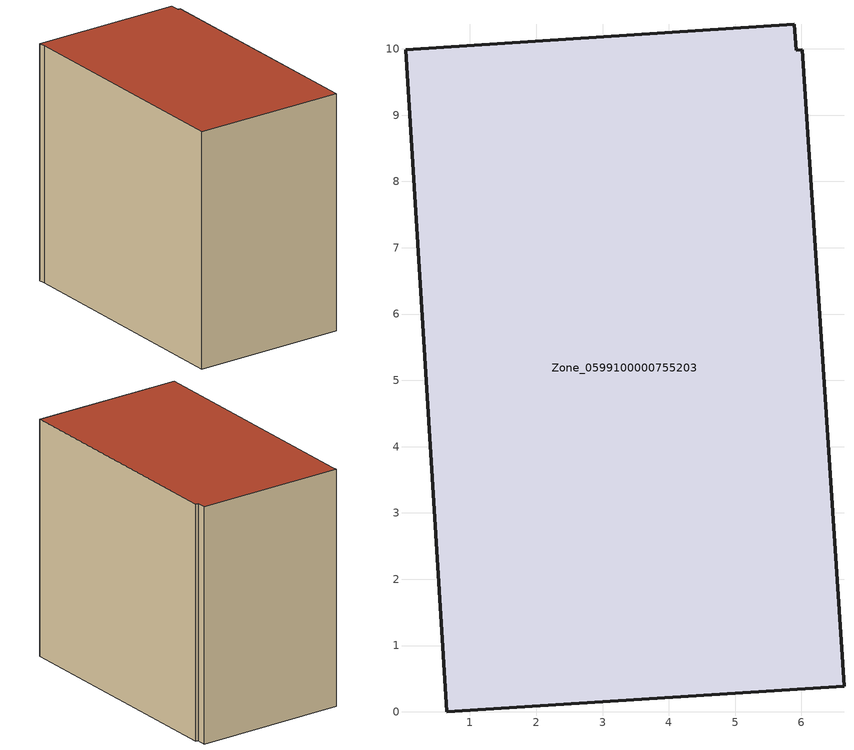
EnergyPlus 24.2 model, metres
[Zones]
Zone_0599100000755203
 floor ground (C_G): 0.65,0 0.05,9.74 0.03,9.99 5.89,10.37 5.92,9.98 6.01,9.99 6.64,0.39 z0
 wall outside (C_F): 5.92,9.98 5.89,10.37 0.03,9.99 0.05,9.74 0.65,0 6.64,0.39 6.01,9.99 5.92,9.98 z0:9.32
 roof outside (C_R): 0.03,9.99 0.05,9.74 0.65,0 6.64,0.39 6.01,9.99 5.92,9.98 5.89,10.37 z9.32
[BUILDING]
Pand.0599100000755203: North Axis=0; Terrain=City; Loads Convergence Tolerance Value=0.04; Temperature Convergence Tolerance Value=0.4; Solar Distribution=FullExterior; Maximum Number of Warmup Days=25; Minimum Number of Warmup Days=1
[Site:Location]
Rotterdam.The.Hague.AP_ZH_NLD Design_Conditions: Latitude=51.96; Longitude=4.45; Time Zone=1; Elevation=-4.5
[SITE:GROUNDTEMPERATURE:BUILDINGSURFACE]
18, 18, 18, 18, 18, 18, 18, 18, 18, 18, 18, 18
[MATERIAL] Thermal Absorptance=0.9; Solar Absorptance=0.7; Visible Absorptance=0.7
Name | Roughness | Thickness | Conductivity | Density | Specific Heat
G.TI.2006-2014 | MediumSmooth | 0.15 | 0.06 | 540 | 1210
F.TI.2006-2014 | Rough | 0.3 | 0.12 | 1920 | 840
R.TI.2006-2014 | MediumRough | 0.2 | 0.08 | 1500 | 1000
[CONSTRUCTION]
C_G: G.TI.2006-2014
C_F: F.TI.2006-2014
C_R: R.TI.2006-2014
[ZONE]
Zone_0599100000755203: Type=1; Multiplier=1; Ceiling Height=Autocalculate; Volume=Autocalculate; Floor Area=autocalculate; Part of Total Floor Area=Yes
[ZONEINFILTRATION:DESIGNFLOWRATE]
Infil_Zone_0599100000755203: Zone or ZoneList or Space or SpaceList=Zone_0599100000755203; Schedule=AlwaysOn; Design Flow Rate Calculation Method=Flow/Area; Flow Rate per Floor Area=0.0015; Constant Term Coefficient=1; Temperature Term Coefficient=0; Velocity Term Coefficient=0; Velocity Squared Term Coefficient=0
[HVACTEMPLATE:ZONE:IDEALLOADSAIRSYSTEM]
Zone_0599100000755203: Maximum Heating Supply Air Temperature=50; Minimum Cooling Supply Air Temperature=13; Maximum Heating Supply Air Humidity Ratio=0.0156; Minimum Cooling Supply Air Humidity Ratio=0.0077; Heating Limit=NoLimit; Cooling Limit=NoLimit; Dehumidification Control Type=ConstantSensibleHeatRatio; Cooling Sensible Heat Ratio=0.7; Dehumidification Setpoint=60; Humidification Control Type=None; Humidification Setpoint=30; Outdoor Air Method=None; Outdoor Air Flow Rate per Person=0.00944; Outdoor Air Flow Rate per Zone Floor Area=0; Outdoor Air Flow Rate per Zone=0; Demand Controlled Ventilation Type=None; Outdoor Air Economizer Type=NoEconomizer; Heat Recovery Type=None; Sensible Heat Recovery Effectiveness=0.7; Latent Heat Recovery Effectiveness=0.65
[ZONECONTROL:THERMOSTAT]
ThermostatControl_Zone_0599100000755203: Zone or ZoneList=Zone_0599100000755203; Control Type Schedule=DualSetpointControlType; Control 1=Thermostat_Zone_0599100000755203; Temperature Difference Between Cutout And Setpoint=0
[THERMOSTATSETPOINT:DUALSETPOINT]
Thermostat_Zone_0599100000755203: Heating Setpoint Temperature Schedule=HeatingSetpoint_Zone_0599100000755203; Cooling Setpoint Temperature Schedule=CoolingSetpoint_Zone_0599100000755203
[SCHEDULE:COMPACT]
HeatingSetpoint_Zone_0599100000755203: Through: 12/31, For: AllDays, Until: 24:00, 21
CoolingSetpoint_Zone_0599100000755203: Through: 12/31, For: AllDays, Until: 24:00, 24
DualSetpointControlType: Through: 12/31, For: AllDays, Until: 24:00, 4
AlwaysOn: Through: 12/31, For: AllDays, Until: 24:00, 1
